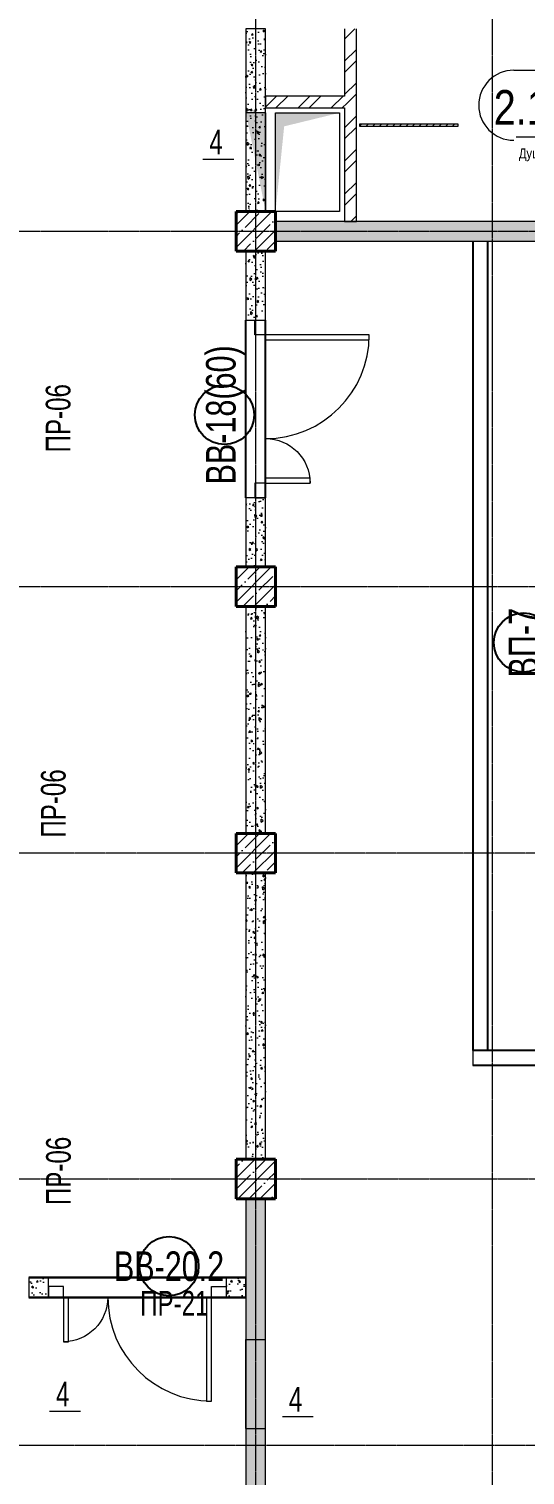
# Model space of a CAD drawing. Header units: millimetres. Extents: x -65509 to 912790, y 446 to 713294.
# Drawn here: x 210695 to 215725, y 203175 to 217825 of the extents above; entities that cross this region are included whole.
import ezdxf
from ezdxf.enums import TextEntityAlignment as Align

# ---------------------------------------------------------------- set-up
doc = ezdxf.new("R2010")
doc.units = ezdxf.units.MM
doc.linetypes.add('CENTER2', pattern=[28.575, 19.05, -3.175, 3.175, -3.175])
doc.linetypes.add('HIDDEN2', pattern=[4.7625, 3.175, -1.5875])
doc.layers.get('Defpoints').update_dxf_attribs({"color": 250})
for name, color, linetype, lineweight in [('АР_Area', 250, 'Continuous', 5), ('АР_Витраж марка', 250, 'Continuous', 9), ('АР_Двери_витраж', 250, 'Continuous', 9), ('АР_Колонны', 250, 'Continuous', 30), ('АР_Отв. марка', 250, 'Continuous', 9), ('АР_Отверстия', 250, 'Continuous', 9), ('АР_Стены ГКЛ', 250, 'Continuous', 15), ('АР_Стены ЖБ', 250, 'Continuous', 35), ('АР_Стены кирпич', 250, 'Continuous', 20), ('АР_Стены ПЕНОблок', 250, 'Continuous', 20), ('АР_Штриховка', 250, 'Continuous', 0), ('ОВ_Отверстия', 250, 'Continuous', 5), ('РД_Оси_100', 250, 'Continuous', 0), ('РД_проем_инж перемыч_фахверк', 250, 'Continuous', 18)]:
    doc.layers.add(name, color=color, linetype=linetype, lineweight=lineweight)
for name, color, linetype in [('РД_Витраж_вн', 250, 'Continuous'), ('РД_Витраж_перегородка', 250, 'Continuous'), ('РД_Перемычка инж проемов', 250, 'Continuous')]:
    doc.layers.add(name, color=color, linetype=linetype)
doc.layers.add('РД_Проем', color=250, linetype='Continuous', lineweight=0, plot=False)
doc.layers.add('РД_проем_инж перемыч_подсчет', color=250, linetype='Continuous', lineweight=30, plot=False)
doc.styles.add('Arial0', font='arial.ttf')
doc.styles.add('Arial_09', font='ARIALN.TTF', dxfattribs={"width": 0.9})
doc.styles.add('style1', font='ARIALN.TTF')
doc.styles.add('ккк', font='isocpeur.ttf', dxfattribs={"width": 0.85, "oblique": 15})
pattern_1 = [(45, (142195.16, 127275.07), (-112.2532, 112.2532), []), (45, (142307.41, 127275.07), (-112.2532, 112.2532), [198.4375, -39.6875, 0, -39.6875])]

# ---------------------------------------------------------------- blocks, each defined once
blk = doc.blocks.new('СОШ_2200_АР_ОСИ_М100_28.05.24')
at = {"layer": 'РД_Оси_100', "linetype": 'CENTER2'}
for p, q in [((73200, -6155), (73200, 139938.679)), ((70800, -6155), (70800, 90900)), ((-5954.958, 88500), (119910, 88500)), ((-5954.958, 84900), (119910, 84900)), ((119910, 82200), (-5954.958, 82200)), ((-5954.958, 78900), (119910, 78900)), ((119910, 76200), (-5954.958, 76200))]:
    blk.add_line(p, q, dxfattribs=at)
blk = doc.blocks.new('otv')
at = {"linetype": 'Continuous'}
blk.add_lwpolyline([(0, -1), (0, 0), (1, 0), (1, -1)], close=True, dxfattribs=at)
blk.add_solid([(0, -1), (0, 0), (0.135, -0.137), (1, 0)], dxfattribs=at)
blk = doc.blocks.new('MOK-МаркаПом_овал_ареал')
for p, q in [((-2.99, 3.76), (3.52, 3.76)), ((-2.75, -3), (2.75, -3))]:
    blk.add_line(p, q)
for centre, radius, start, end in [((-2.99, 0.21), 3.55, 90, 270), ((3.52, 0.21), 3.55, 270, 90), ((-7.41, 0), 7.16, 0, 0.001)]:
    blk.add_arc(centre, radius, start, end)
at = {"color": 0, "style": 'style1'}
blk.add_attdef('АР-ПОМЕЩЕНИЕ:НОМЕР', text='', height=3, dxfattribs=at).set_placement((0.26, 0), align=Align.MIDDLE)
blk = doc.blocks.new('MOK-МаркаПроема инж.')
blk.add_line((-1.33, -1.75), (1.8, -1.75))
at = {"color": 0, "style": 'Arial0', "width": 0.7}
blk.add_attdef('АР-ПРОЕМ:Коробка', text='', height=2.5, dxfattribs=at).set_placement((0, 0), align=Align.MIDDLE)
blk = doc.blocks.new('MOK-МаркаПеремычки')
at = {"color": 0, "style": 'ккк', "oblique": 15, "width": 0.85}
blk.add_attdef('АР-ПРОЕМ:ПЕРЕМЫЧКА', text='', height=2.5, dxfattribs=at).set_placement((0, 0), align=Align.MIDDLE)
blk = doc.blocks.new('МаркаВитража1')
at = {"layer": 'Defpoints'}
blk.add_circle((0, 0), 3, dxfattribs=at)
at = {"color": 0, "linetype": 'ByBlock', "lineweight": -2, "style": 'Arial_09', "width": 0.9}
blk.add_attdef('АР-ОКНО:НАИМЕНОВАНИЕ', text='', height=3, dxfattribs=at).set_placement((0, 0), align=Align.MIDDLE)

msp = doc.modelspace()

# ---------------------------------------------------------------- hatches: boundary and pattern name
at = {"layer": 'АР_Штриховка', "linetype": 'Continuous', "lineweight": 0}
h = msp.add_hatch(dxfattribs=at)
h.set_pattern_fill('AR-CONC', color=256, angle=45, style=0)
h.set_pattern_definition([(95, (142195.16, 127275.07), (140.09465, 117.55338), [19.05, -209.55]), (40, (142195.16, 127275.07), (-160.01845, 110.17673), [15.24, -167.64058]), (145.45144, (142206.83, 127284.87), (-19.9238, 227.7301), [16.19, -178.09024]), (91.1842, (142159.24, 127311), (221.41024, 161.9534), [28.575, -314.325]), (141.63556, (142177.7, 127324.5), (-7.0866, 342.82676), [24.285, -267.1356]), (36.18415, (142159.24, 127311), (-7.0866, 342.82676), [22.86, -251.4597]), (66, (142186.18, 127319.97), (179.51998, 34.89515), [19.05, -209.55]), (11, (142186.18, 127319.97), (-86.53993, 173.9412), [15.24, -167.64]), (116.45145, (142201.14, 127322.88), (92.98005, 208.83634), [16.19, -178.08994]), (82.5, (142195.16, 127275.07), (-57.60547, 61.973414), [0, -165.608, 0, -170.18, 0, -168.275]), (52.5, (142195.16, 127275.07), (-23.58973, 118.087), [0, -97.028, 0, -161.798, 0, -64.135]), (12.5, (142155.105, 127235.02), (99.927863, 91.826196), [0, -63.5, 0, -198.12, 0, -262.89]), (2.5, (142137.14, 127217.06), (86.7639, 122.72239), [0, -82.55, 0, -131.572, 0, -186.69])])
h.paths.add_polyline_path([(212895.071, 215975.072), (213095.071, 215975.073), (213095.061, 217825.073), (212895.061, 217825.072)], flags=0)
h = msp.add_hatch(dxfattribs=at)
h.set_pattern_fill('ANSI32', color=256, scale=25, style=0)
h.set_pattern_definition([(45, (142195.16, 127275.07), (-168.3798, 168.3798), []), (45, (142307.4, 127275.07), (-168.3798, 168.3798), [])])
h.paths.add_polyline_path([(213895.065, 215875.073), (214015.065, 215875.073), (214015.065, 217025.073), (213925.065, 217065.073), (213895.065, 217025.073)], flags=0)
h.paths.add_polyline_path([(213895.065, 217145.073), (213925.065, 217065.073), (214015.065, 217025.073), (214015.065, 217825.073), (213895.065, 217825.073)], flags=0)
h = msp.add_hatch(dxfattribs=at)
h.set_pattern_fill('ANSI32', color=256, scale=25, style=0)
h.set_pattern_definition([(45, (142195.16, 127275.07), (-168.3798, 168.3798), []), (45, (142307.4, 127275.07), (-168.3798, 168.3798), [])])
h.paths.add_polyline_path([(213095.065, 217145.073), (213095.065, 217025.073), (213895.065, 217025.073), (213925.065, 217065.073), (213895.065, 217145.073)], flags=0)
h = msp.add_hatch(dxfattribs=at)
h.set_pattern_fill('ANSI31', color=256, scale=15, angle=-360, style=0)
h.set_pattern_definition([(45, (142195.157, 127275.073), (-33.67596, 33.67596), [])])
h.paths.add_polyline_path([(214047.109, 216860.19), (214047.109, 216840.19), (215047.109, 216840.19), (215047.109, 216860.19)], flags=0)
at = {"layer": 'АР_Штриховка', "linetype": 'Continuous', "lineweight": 5}
h = msp.add_hatch(dxfattribs=at)
h.set_pattern_fill('ANSI35', color=256, scale=25, style=0)
h.set_pattern_definition(pattern_1)
h.paths.add_polyline_path([(212795.157, 215575.073), (213195.157, 215575.073), (213195.157, 215975.073), (212795.157, 215975.073)], flags=0)
at = {"layer": 'АР_Штриховка', "linetype": 'Continuous', "lineweight": 0}
h = msp.add_hatch(dxfattribs=at)
h.set_pattern_fill('AR-CONC', color=256, angle=45, style=0)
h.set_pattern_definition([(95, (142195.16, 127275.07), (140.09465, 117.55338), [19.05, -209.55]), (40, (142195.16, 127275.07), (-160.01845, 110.17673), [15.24, -167.64058]), (145.45144, (142206.83, 127284.87), (-19.9238, 227.7301), [16.19, -178.09024]), (91.1842, (142159.24, 127311), (221.41024, 161.9534), [28.575, -314.325]), (141.63556, (142177.7, 127324.5), (-7.0866, 342.82676), [24.285, -267.1356]), (36.18415, (142159.24, 127311), (-7.0866, 342.82676), [22.85997, -251.4597]), (66, (142186.18, 127319.97), (179.51998, 34.89515), [19.05, -209.55]), (11, (142186.18, 127319.97), (-86.53993, 173.9412), [15.24, -167.64]), (116.45145, (142201.14, 127322.88), (92.98005, 208.83634), [16.19, -178.08994]), (82.5, (142195.16, 127275.07), (-57.60547, 61.973414), [0, -165.608, 0, -170.18, 0, -168.275]), (52.5, (142195.16, 127275.07), (-23.58973, 118.087), [0, -97.028, 0, -161.798, 0, -64.135]), (12.5, (142155.105, 127235.02), (99.927863, 91.826196), [0, -63.5, 0, -198.12, 0, -262.89]), (2.5, (142137.14, 127217.06), (86.7639, 122.72239), [0, -82.55, 0, -131.572, 0, -186.69])])
h.paths.add_polyline_path([(213195.157, 215875.073), (213195.157, 215675.073), (218495.157, 215675.073), (218495.157, 215875.073)], flags=0)
h = msp.add_hatch(dxfattribs=at)
h.set_pattern_fill('AR-CONC', color=256, angle=45, style=0)
h.set_pattern_definition([(95, (142195.16, 127275.07), (140.09465, 117.55338), [19.05, -209.55]), (40, (142195.16, 127275.07), (-160.01845, 110.17673), [15.24, -167.64058]), (145.45144, (142206.83, 127284.87), (-19.9238, 227.7301), [16.19, -178.09024]), (91.1842, (142159.24, 127311), (221.41024, 161.9534), [28.575, -314.325]), (141.63556, (142177.7, 127324.5), (-7.0866, 342.82676), [24.285, -267.1356]), (36.18415, (142159.24, 127311), (-7.0866, 342.82676), [22.86, -251.4597]), (66, (142186.18, 127319.97), (179.51998, 34.89515), [19.05, -209.55]), (11, (142186.18, 127319.97), (-86.53993, 173.9412), [15.24, -167.64]), (116.45145, (142201.14, 127322.88), (92.98005, 208.83634), [16.19, -178.08994]), (82.5, (142195.16, 127275.07), (-57.60547, 61.973414), [0, -165.608, 0, -170.18, 0, -168.275]), (52.5, (142195.16, 127275.07), (-23.58973, 118.087), [0, -97.028, 0, -161.798, 0, -64.135]), (12.5, (142155.105, 127235.02), (99.927863, 91.826196), [0, -63.5, 0, -198.12, 0, -262.89]), (2.5, (142137.14, 127217.06), (86.7639, 122.72239), [0, -82.55, 0, -131.572, 0, -186.69])])
h.paths.add_polyline_path([(212895.09, 212375.072), (213095.09, 212375.073), (213095.086, 213075.073), (212895.086, 213075.072)], flags=0)
h.paths.add_polyline_path([(212895.076, 214875.072), (213095.076, 214875.074), (213095.073, 215575.073), (212895.073, 215575.072)], flags=0)
at = {"layer": 'АР_Штриховка', "linetype": 'Continuous', "lineweight": 5}
h = msp.add_hatch(dxfattribs=at)
h.set_pattern_fill('ANSI35', color=256, scale=25, style=0)
h.set_pattern_definition(pattern_1)
h.paths.add_polyline_path([(212795.157, 211975.073), (213195.157, 211975.073), (213195.157, 212375.073), (212795.157, 212375.073)], flags=0)
at = {"layer": 'АР_Штриховка', "linetype": 'Continuous', "lineweight": 0}
h = msp.add_hatch(dxfattribs=at)
h.set_pattern_fill('AR-CONC', color=256, angle=45, style=0)
h.set_pattern_definition([(95, (142195.16, 127275.07), (140.09465, 117.55338), [19.05, -209.55]), (40, (142195.16, 127275.07), (-160.01845, 110.17673), [15.24, -167.64058]), (145.45144, (142206.83, 127284.87), (-19.9238, 227.7301), [16.19, -178.09024]), (91.1842, (142159.24, 127311), (221.41024, 161.9534), [28.575, -314.325]), (141.63556, (142177.7, 127324.5), (-7.0866, 342.82676), [24.285, -267.1356]), (36.18415, (142159.24, 127311), (-7.0866, 342.82676), [22.86, -251.4597]), (66, (142186.18, 127319.97), (179.51998, 34.89515), [19.05, -209.55]), (11, (142186.18, 127319.97), (-86.53993, 173.9412), [15.24, -167.64]), (116.45145, (142201.14, 127322.88), (92.98005, 208.83634), [16.19, -178.08994]), (82.5, (142195.16, 127275.07), (-57.60547, 61.973414), [0, -165.608, 0, -170.18, 0, -168.275]), (52.5, (142195.16, 127275.07), (-23.58973, 118.087), [0, -97.028, 0, -161.798, 0, -64.135]), (12.5, (142155.105, 127235.02), (99.927863, 91.826196), [0, -63.5, 0, -198.12, 0, -262.89]), (2.5, (142137.14, 127217.06), (86.7639, 122.72239), [0, -82.55, 0, -131.572, 0, -186.69])])
h.paths.add_polyline_path([(212895.104, 209675.072), (213095.104, 209675.073), (213095.092, 211975.073), (212895.092, 211975.072)], flags=0)
at = {"layer": 'АР_Штриховка', "linetype": 'Continuous', "lineweight": 5}
h = msp.add_hatch(dxfattribs=at)
h.set_pattern_fill('ANSI35', color=256, scale=25, style=0)
h.set_pattern_definition(pattern_1)
h.paths.add_polyline_path([(212795.157, 209275.073), (213195.157, 209275.073), (213195.157, 209675.073), (212795.157, 209675.073)], flags=0)
at = {"layer": 'АР_Штриховка', "linetype": 'Continuous', "lineweight": 0}
h = msp.add_hatch(dxfattribs=at)
h.set_pattern_fill('AR-CONC', color=256, angle=45, style=0)
h.set_pattern_definition([(95, (142195.16, 127275.07), (140.09465, 117.55338), [19.05, -209.55]), (40, (142195.16, 127275.07), (-160.01845, 110.17673), [15.24, -167.64058]), (145.45144, (142206.83, 127284.87), (-19.9238, 227.7301), [16.19, -178.09024]), (91.1842, (142159.24, 127311), (221.41024, 161.9534), [28.575, -314.325]), (141.63556, (142177.7, 127324.5), (-7.0866, 342.82676), [24.285, -267.1356]), (36.18415, (142159.24, 127311), (-7.0866, 342.8268), [22.86, -251.4597]), (66, (142186.18, 127319.97), (179.51998, 34.89515), [19.05, -209.55]), (11, (142186.18, 127319.97), (-86.53993, 173.9412), [15.24, -167.64]), (116.45145, (142201.14, 127322.88), (92.98005, 208.83634), [16.19, -178.08994]), (82.5, (142195.16, 127275.07), (-57.60547, 61.973414), [0, -165.608, 0, -170.18, 0, -168.275]), (52.5, (142195.16, 127275.07), (-23.58973, 118.087), [0, -97.028, 0, -161.798, 0, -64.135]), (12.5, (142155.105, 127235.02), (99.927863, 91.826196), [0, -63.5, 0, -198.12, 0, -262.89]), (2.5, (142137.14, 127217.06), (86.7639, 122.72239), [0, -82.55, 0, -131.572, 0, -186.69])])
h.paths.add_polyline_path([(212895.122, 206375.072), (213095.122, 206375.073), (213095.106, 209275.073), (212895.106, 209275.072)], flags=0)
at = {"layer": 'АР_Штриховка', "linetype": 'Continuous', "lineweight": 5}
h = msp.add_hatch(dxfattribs=at)
h.set_pattern_fill('ANSI35', color=256, scale=25, style=0)
h.set_pattern_definition(pattern_1)
h.paths.add_polyline_path([(212795.157, 205975.073), (213195.157, 205975.073), (213195.157, 206375.073), (212795.157, 206375.073)], flags=0)
at = {"layer": 'АР_Штриховка', "linetype": 'Continuous', "lineweight": 0}
h = msp.add_hatch(dxfattribs=at)
h.set_pattern_fill('AR-CONC', color=256, angle=45, style=0)
h.set_pattern_definition([(95, (142195.16, 127275.07), (140.09465, 117.55338), [19.05, -209.55]), (40, (142195.16, 127275.07), (-160.01845, 110.17673), [15.24, -167.6406]), (145.45144, (142206.83, 127284.87), (-19.9238, 227.7301), [16.19, -178.09024]), (91.1842, (142159.24, 127311), (221.41024, 161.9534), [28.575, -314.325]), (141.63556, (142177.7, 127324.5), (-7.0866, 342.82676), [24.285, -267.1356]), (36.18415, (142159.24, 127311), (-7.0866, 342.8268), [22.86, -251.4597]), (66, (142186.18, 127319.97), (179.51998, 34.89515), [19.05, -209.55]), (11, (142186.18, 127319.97), (-86.53993, 173.9412), [15.24, -167.64]), (116.45145, (142201.14, 127322.88), (92.98005, 208.83634), [16.19, -178.08994]), (82.5, (142195.16, 127275.07), (-57.60547, 61.973414), [0, -165.608, 0, -170.18, 0, -168.275]), (52.5, (142195.16, 127275.07), (-23.58973, 118.087), [0, -97.028, 0, -161.798, 0, -64.135]), (12.5, (142155.105, 127235.02), (99.927863, 91.826196), [0, -63.5, 0, -198.12, 0, -262.89]), (2.5, (142137.14, 127217.06), (86.7639, 122.72239), [0, -82.55, 0, -131.572, 0, -186.69])])
h.paths.add_polyline_path([(212895.154, 200275.072), (213095.154, 200275.073), (213095.151, 200925.073), (212895.151, 200925.071)], flags=0)
h.paths.add_polyline_path([(212895.141, 202725.072), (213095.141, 202725.073), (213095.124, 205975.073), (212895.124, 205975.072)], flags=0)
h = msp.add_hatch(dxfattribs=at)
h.set_pattern_fill('AR-CONC', color=256, angle=-315, style=0)
h.set_pattern_definition([(95, (142195.16, 127275.07), (140.09465, 117.55338), [19.05, -209.55]), (40, (142195.16, 127275.07), (-160.01845, 110.17673), [15.24, -167.6406]), (145.45144, (142206.83, 127284.87), (-19.9238, 227.7301), [16.19, -178.09024]), (91.1842, (142159.24, 127311), (221.41024, 161.9534), [28.575, -314.325]), (141.63556, (142177.7, 127324.5), (-7.0866, 342.82676), [24.285, -267.1356]), (36.18415, (142159.24, 127311), (-7.0866, 342.8268), [22.86, -251.4597]), (66, (142186.18, 127319.97), (179.51998, 34.89515), [19.05, -209.55]), (11, (142186.18, 127319.97), (-86.53993, 173.9412), [15.24, -167.64]), (116.45145, (142201.14, 127322.88), (92.98005, 208.83634), [16.19, -178.08994]), (82.5, (142195.16, 127275.07), (-57.60547, 61.973414), [0, -165.608, 0, -170.18, 0, -168.275]), (52.5, (142195.16, 127275.07), (-23.58973, 118.087), [0, -97.028, 0, -161.798, 0, -64.135]), (12.5, (142155.105, 127235.02), (99.927863, 91.826196), [0, -63.5, 0, -198.12, 0, -262.89]), (2.5, (142137.14, 127217.06), (86.7639, 122.72239), [0, -82.55, 0, -131.572, 0, -186.69])])
h.paths.add_polyline_path([(212895.128, 204975.412), (212895.128, 205175.412), (212695.155, 205175.412), (212695.155, 204975.412)], flags=0)
h.paths.add_polyline_path([(210895.155, 204975.412), (210895.155, 205175.412), (210695.157, 205175.412), (210695.157, 204975.412)], flags=0)
at = {"layer": 'ОВ_Отверстия', "linetype": 'Continuous', "lineweight": 5}
for points in [[(213095.065, 216975.073), (212895.065, 216975.072), (212995.068, 216475.072)], [(213095.071, 215975.073), (213095.065, 216975.073), (212995.068, 216475.072)], [(212895.131, 204548.04), (212895.136, 203648.04), (212995.134, 204098.041)], [(212895.136, 203648.04), (213095.136, 203648.041), (212995.134, 204098.041)]]:
    msp.add_hatch(color=256, dxfattribs=at).paths.add_polyline_path(points, flags=0)

# ---------------------------------------------------------------- linework, layer by layer
at = {"layer": 'АР_Двери_витраж', "linetype": 'Continuous', "lineweight": 9}
for p, q in [((215345.157, 207475.073), (215195.157, 207475.073)), ((215195.157, 207475.073), (215195.157, 207325.073))]:
    msp.add_line(p, q, dxfattribs=at)
for points in [[(212985.093, 214725.072), (212985.093, 214875.072), (213095.093, 214875.073), (213095.093, 214725.073)], [(213095.093, 214725.073), (213095.094, 214675.073), (214145.094, 214675.079), (214145.093, 214725.079)], [(212985.101, 213225.072), (212985.102, 213075.072), (213095.102, 213075.073), (213095.101, 213225.073)], [(213545.101, 213225.075), (213545.101, 213275.075), (213095.101, 213275.073), (213095.101, 213225.073)], [(211045.155, 205085.412), (210895.155, 205085.412), (210895.155, 204975.412), (211045.155, 204975.412)], [(211045.155, 204525.412), (211095.155, 204525.412), (211095.155, 204975.412), (211045.155, 204975.412)], [(212545.155, 204975.412), (212495.155, 204975.412), (212495.155, 203925.412), (212545.155, 203925.412)], [(212545.155, 205085.412), (212695.155, 205085.412), (212695.155, 204975.412), (212545.155, 204975.412)]]:
    msp.add_lwpolyline(points, close=True, dxfattribs=at)
for centre, start, end in [((213095.093, 214725.073), 270.0003055, 0.0003055), ((212545.155, 204975.412), 180.0000139, 270.0000139)]:
    msp.add_arc(centre, 1050, start, end, dxfattribs=at)
at = {"layer": 'АР_Двери_витраж', "linetype": 'Continuous', "lineweight": 9, "extrusion": (0, 0, -1)}
for centre, start, end in [((-213095.101, 213225.073), 89.9996945, 179.9996945), ((-211045.155, 204975.412), 179.9999861, 269.9999861)]:
    msp.add_arc(centre, 450, start, end, dxfattribs=at)
at = {"layer": 'АР_Колонны', "linetype": 'HIDDEN2', "lineweight": 25}
for p, q in [((212795.157, 215975.073), (213195.157, 215975.073)), ((212795.157, 215575.073), (212795.157, 215975.073)), ((213195.157, 215975.073), (213195.157, 215575.073)), ((213195.157, 215575.073), (212795.157, 215575.073)), ((212795.157, 212375.073), (213195.157, 212375.073)), ((212795.157, 211975.073), (212795.157, 212375.073)), ((213195.157, 212375.073), (213195.157, 211975.073)), ((213195.157, 211975.073), (212795.157, 211975.073)), ((212795.157, 209675.073), (213195.157, 209675.073)), ((212795.157, 209275.073), (212795.157, 209675.073)), ((213195.157, 209675.073), (213195.157, 209275.073)), ((213195.157, 209275.073), (212795.157, 209275.073)), ((212795.157, 206375.073), (213195.157, 206375.073)), ((212795.157, 205975.073), (212795.157, 206375.073)), ((213195.157, 206375.073), (213195.157, 205975.073)), ((213195.157, 205975.073), (212795.157, 205975.073))]:
    msp.add_line(p, q, dxfattribs=at)
at = {"layer": 'АР_Колонны', "linetype": 'Continuous', "lineweight": 35}
for p, q in [((212795.157, 215975.073), (213195.157, 215975.073)), ((212795.157, 215575.073), (212795.157, 215975.073)), ((213195.157, 215575.073), (213195.157, 215975.073)), ((212795.157, 215575.073), (213195.157, 215575.073)), ((212795.157, 212375.073), (213195.157, 212375.073)), ((212795.157, 211975.073), (212795.157, 212375.073)), ((213195.157, 211975.073), (213195.157, 212375.073)), ((212795.157, 211975.073), (213195.157, 211975.073)), ((212795.157, 209675.073), (213195.157, 209675.073)), ((212795.157, 209275.073), (212795.157, 209675.073)), ((213195.157, 209275.073), (213195.157, 209675.073)), ((212795.157, 209275.073), (213195.157, 209275.073)), ((212795.157, 206375.073), (213195.157, 206375.073)), ((212795.157, 205975.073), (212795.157, 206375.073)), ((213195.157, 205975.073), (213195.157, 206375.073)), ((212795.157, 205975.073), (213195.157, 205975.073))]:
    msp.add_line(p, q, dxfattribs=at)
at = {"layer": 'АР_Стены ГКЛ', "linetype": 'Continuous', "lineweight": 15}
for p, q in [((214047.109, 216860.19), (214047.109, 216840.19)), ((215047.109, 216860.19), (214047.109, 216860.19)), ((214047.109, 216840.19), (215047.109, 216840.19)), ((215047.109, 216840.19), (215047.109, 216860.19))]:
    msp.add_line(p, q, dxfattribs=at)
at = {"layer": 'АР_Стены ЖБ', "linetype": 'Continuous', "lineweight": 40}
for p, q in [((213195.157, 215975.073), (212795.157, 215975.073)), ((212795.157, 215975.073), (212795.157, 215575.073)), ((213195.157, 215575.073), (213195.157, 215975.073)), ((212795.157, 215575.073), (213195.157, 215575.073)), ((213195.157, 212375.073), (212795.157, 212375.073)), ((212795.157, 212375.073), (212795.157, 211975.073)), ((213195.157, 211975.073), (213195.157, 212375.073)), ((212795.157, 211975.073), (213195.157, 211975.073)), ((213195.157, 209675.073), (212795.157, 209675.073)), ((212795.157, 209675.073), (212795.157, 209275.073)), ((213195.157, 209275.073), (213195.157, 209675.073)), ((212795.157, 209275.073), (213195.157, 209275.073)), ((213195.157, 206375.073), (212795.157, 206375.073)), ((212795.157, 206375.073), (212795.157, 205975.073)), ((213195.157, 205975.073), (213195.157, 206375.073)), ((212795.157, 205975.073), (213195.157, 205975.073))]:
    msp.add_line(p, q, dxfattribs=at)
at = {"layer": 'АР_Стены кирпич', "linetype": 'Continuous', "lineweight": 20}
for p, q in [((213895.065, 217825.073), (213895.065, 217145.073)), ((214015.065, 215875.073), (214015.065, 217825.073)), ((213095.065, 217145.073), (213095.065, 217025.073)), ((213895.065, 217145.073), (213095.065, 217145.073)), ((213095.065, 217025.073), (213895.065, 217025.073)), ((213895.065, 217025.073), (213895.065, 215875.073)), ((213895.065, 215875.073), (214015.065, 215875.073))]:
    msp.add_line(p, q, dxfattribs=at)
at = {"layer": 'АР_Стены ПЕНОблок', "linetype": 'Continuous', "lineweight": 20}
for p, q in [((213095.061, 217825.073), (212895.061, 217825.072)), ((212895.061, 217825.072), (212895.071, 215975.072)), ((213095.071, 215975.073), (213095.061, 217825.073)), ((212895.071, 215975.072), (213095.071, 215975.073)), ((213195.157, 215875.073), (213195.157, 215675.073)), ((218495.157, 215875.073), (213195.157, 215875.073)), ((213195.157, 215675.073), (218495.157, 215675.073)), ((213095.073, 215575.073), (212895.073, 215575.072)), ((212895.073, 215575.072), (212895.076, 214875.072)), ((213095.076, 214875.074), (213095.073, 215575.073)), ((212895.076, 214875.072), (213095.076, 214875.074)), ((213095.086, 213075.073), (212895.086, 213075.072)), ((212895.086, 213075.072), (212895.09, 212375.072)), ((213095.09, 212375.073), (213095.086, 213075.073)), ((212895.09, 212375.072), (213095.09, 212375.073)), ((213095.092, 211975.073), (212895.092, 211975.072)), ((212895.092, 211975.072), (212895.104, 209675.072)), ((213095.104, 209675.073), (213095.092, 211975.073)), ((212895.104, 209675.072), (213095.104, 209675.073)), ((213095.106, 209275.073), (212895.106, 209275.072)), ((212895.106, 209275.072), (212895.122, 206375.072)), ((213095.122, 206375.073), (213095.106, 209275.073)), ((212895.122, 206375.072), (213095.122, 206375.073)), ((213095.124, 205975.073), (212895.124, 205975.072)), ((212895.124, 205975.072), (212895.141, 202725.072)), ((213095.141, 202725.073), (213095.124, 205975.073)), ((210895.155, 205175.412), (210695.157, 205175.412)), ((210695.157, 205175.412), (210695.157, 204975.412)), ((210895.155, 204975.412), (210895.155, 205175.412)), ((212895.128, 205175.412), (212695.155, 205175.412)), ((212695.155, 205175.412), (212695.155, 204975.412)), ((212895.128, 204975.412), (212895.128, 205175.412)), ((210695.157, 204975.412), (210895.155, 204975.412)), ((212695.155, 204975.412), (212895.128, 204975.412))]:
    msp.add_line(p, q, dxfattribs=at)
at = {"layer": 'ОВ_Отверстия', "linetype": 'Continuous', "lineweight": 9}
for p, q in [((213095.065, 216975.073), (212895.065, 216975.072)), ((212895.065, 216975.072), (212895.071, 215975.072)), ((213095.065, 216975.073), (213095.071, 215975.073)), ((213095.071, 215975.073), (212895.071, 215975.072)), ((212895.131, 204548.04), (213095.131, 204548.041)), ((212895.136, 203648.04), (212895.131, 204548.04)), ((213095.136, 203648.041), (213095.131, 204548.041)), ((212895.136, 203648.04), (213095.136, 203648.041))]:
    msp.add_line(p, q, dxfattribs=at)
at = {"layer": 'РД_Витраж_вн', "linetype": 'Continuous', "lineweight": -3}
for p, q in [((212895.086, 213075.072), (212895.076, 214875.072)), ((213095.086, 213075.074), (213095.076, 214875.074)), ((212695.155, 205175.412), (210895.155, 205175.412)), ((212695.155, 204975.412), (210895.155, 204975.412))]:
    msp.add_line(p, q, dxfattribs=at)
at = {"layer": 'РД_Витраж_перегородка', "linetype": 'Continuous', "lineweight": -3}
for p, q in [((215195.157, 215675.073), (215195.157, 207475.073)), ((215345.157, 215675.073), (215345.157, 207475.073)), ((218495.157, 207475.073), (215195.157, 207475.073)), ((218495.157, 207325.073), (215195.157, 207325.073))]:
    msp.add_line(p, q, dxfattribs=at)
at = {"layer": 'РД_Проем', "linetype": 'Continuous', "lineweight": 0}
for p, q in [((212895.086, 213075.072), (212895.076, 214875.072)), ((213095.086, 213075.074), (213095.076, 214875.074)), ((212695.155, 205175.412), (210895.155, 205175.412)), ((212695.155, 204975.412), (210895.155, 204975.412))]:
    msp.add_line(p, q, dxfattribs=at)
at = {"layer": 'РД_проем_инж перемыч_подсчет', "linetype": 'Continuous', "lineweight": 30}
for p, q in [((210695.157, 205175.412), (212895.157, 205175.412)), ((210695.157, 204975.412), (212895.157, 204975.412))]:
    msp.add_line(p, q, dxfattribs=at)
at = {"layer": 'РД_проем_инж перемыч_фахверк', "linetype": 'Continuous', "lineweight": 18}
for p, q in [((212895.086, 213075.072), (212895.076, 214875.072)), ((213095.086, 213075.073), (213095.076, 214875.073))]:
    msp.add_line(p, q, dxfattribs=at)

# ---------------------------------------------------------------- block references
at = {"layer": 'АР_Area', "linetype": 'Continuous', "lineweight": 5}
ref = msp.add_blockref('MOK-МаркаПом_овал_ареал', (215908.901, 217030.701), dxfattribs=dict(at, xscale=100, yscale=100, zscale=100))
ref.add_attrib('АР-ПОМЕЩЕНИЕ:НОМЕР', '2.135', dxfattribs={"layer": '0', "color": 0, "height": 350, "style": 'style1'}).set_placement((215908.901, 217030.701), align=Align.MIDDLE)
ref.add_attrib('АР-ПОМЕЩЕНИЕ:НАИМЕНОВАНИЕ', 'Душевая', dxfattribs={"layer": 'Defpoints', "color": 2, "height": 100, "style": 'style1'}).set_placement((215899.486, 216549.308), align=Align.MIDDLE)
at = {"layer": 'АР_Витраж марка', "linetype": 'Continuous', "lineweight": 9, "xscale": 100, "yscale": 100, "zscale": 100}
for p, rotation, values in [((212677.649, 213915.076), 89.99999999999999, {'АР-ОКНО:НАИМЕНОВАНИЕ': 'ВВ-18(60)'}), ((215708.509, 211608.191), 90, {'АР-ОКНО:НАИМЕНОВАНИЕ': 'ВП-7'})]:
    msp.add_blockref('МаркаВитража1', p, dxfattribs=dict(at, rotation=rotation)).add_auto_attribs(values)
msp.add_blockref('МаркаВитража1', (212115.561, 205290.967), dxfattribs=at).add_auto_attribs({'АР-ОКНО:НАИМЕНОВАНИЕ': 'ВВ-20.2'})
at = {"layer": 'АР_Отв. марка', "linetype": 'Continuous', "lineweight": 9, "xscale": 100, "yscale": 100, "zscale": 100}
for p in [(212592.327, 216679.81, -20), (211037.898, 203996.14, -20), (213397.875, 203943.303, 580)]:
    msp.add_blockref('MOK-МаркаПроема инж.', p, dxfattribs=at).add_auto_attribs({'АР-ПРОЕМ:Коробка': '4'})
at = {"layer": 'АР_Отверстия', "xscale": 650, "yscale": 1000}
msp.add_blockref('otv', (213195.157, 216975.073), dxfattribs=at)
at = {"layer": 'РД_Оси_100'}
msp.add_blockref('СОШ_2200_АР_ОСИ_М100_28.05.24', (142195.157, 127275.073), dxfattribs=at)
at = {"layer": 'РД_Перемычка инж проемов', "linetype": 'Continuous', "lineweight": -3}
ref = msp.add_blockref('MOK-МаркаПеремычки', (210990.87, 213881.268, 200), dxfattribs=dict(at, xscale=100, yscale=100, zscale=100, rotation=89.99999999999997))
ref.add_attrib('АР-ПРОЕМ:ПЕРЕМЫЧКА', 'ПР-06', dxfattribs={"layer": '0', "color": 0, "height": 250, "rotation": 90, "style": 'Arial0', "width": 0.7}).set_placement((210990.87, 213881.268, 200), align=Align.MIDDLE)
ref = msp.add_blockref('MOK-МаркаПеремычки', (210942.288, 209978.47, 200), dxfattribs=dict(at, xscale=100, yscale=100, zscale=100, rotation=89.99999999999997))
ref.add_attrib('АР-ПРОЕМ:ПЕРЕМЫЧКА', 'ПР-06', dxfattribs={"layer": '0', "color": 0, "height": 250, "rotation": 90, "style": 'Arial0', "width": 0.7}).set_placement((210942.288, 209978.47, 200), align=Align.MIDDLE)
ref = msp.add_blockref('MOK-МаркаПеремычки', (210994.145, 206256.642, 200), dxfattribs=dict(at, xscale=100, yscale=100, zscale=100, rotation=89.99999999999997))
ref.add_attrib('АР-ПРОЕМ:ПЕРЕМЫЧКА', 'ПР-06', dxfattribs={"layer": '0', "color": 0, "height": 250, "rotation": 90, "style": 'Arial0', "width": 0.7}).set_placement((210994.145, 206256.642, 200), align=Align.MIDDLE)
ref = msp.add_blockref('MOK-МаркаПеремычки', (212169.383, 204917.318), dxfattribs=dict(at, xscale=100, yscale=100, zscale=100))
ref.add_attrib('АР-ПРОЕМ:ПЕРЕМЫЧКА', 'ПР-21', dxfattribs={"layer": '0', "color": 0, "height": 250, "style": 'Arial0', "width": 0.7}).set_placement((212169.383, 204917.318), align=Align.MIDDLE)

doc.saveas('drawing.dxf')
